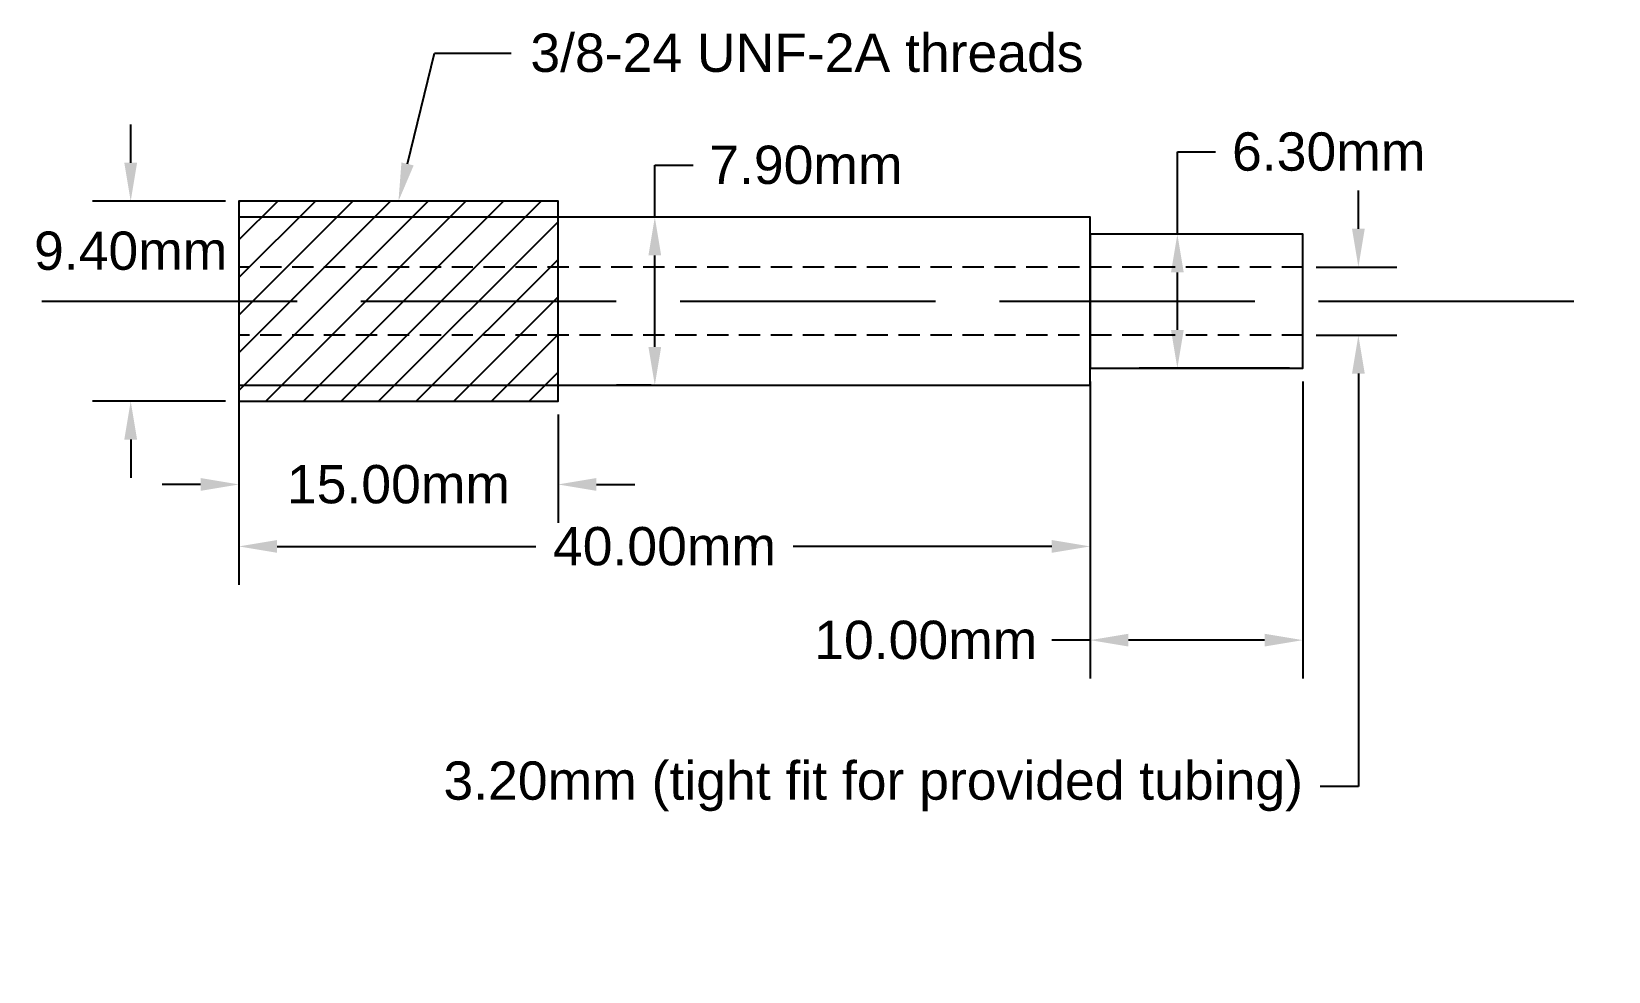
# Model space of a CAD drawing. Header units: inches. Extents: x 0.7 to 74.8, y -4.1 to 40.1.
import ezdxf
from ezdxf import colors
from ezdxf.entities.mleader import LeaderData, LeaderLine
from ezdxf.math import Vec2, Vec3

# ---------------------------------------------------------------- set-up
doc = ezdxf.new("R2010")
doc.units = ezdxf.units.IN
doc.header["$MEASUREMENT"] = 0
doc.linetypes.add('ACAD_ISO02W100', pattern=[15, 12, -3])
doc.linetypes.add('DASHEDX2', pattern=[1.5, 1, -0.5])
for name, color, linetype in [('bore', 7, 'DASHEDX2'), ('centerline', 4, 'ACAD_ISO02W100'), ('dims', 3, 'Continuous'), ('part', 7, 'Continuous')]:
    doc.layers.add(name, color=color, linetype=linetype)
doc.styles.get("Standard").update_dxf_attribs({"font": 'arial.ttf'})
doc.dimstyles.get("Standard").update_dxf_attribs({"dimscale": 10, "dimtxt": 0.18, "dimasz": 0.18, "dimexe": 0.18, "dimexo": 0.0625, "dimgap": 0.09, "dimtad": 0, "dimtih": 1, "dimtoh": 1, "dimzin": 0, "dimdsep": 46, "dimtxsty": 'Standard', "dimcen": 0.09, "dimadec": 0, "dimazin": 0, "dimtfac": 1, "dimtofl": 0, "dimtmove": 0, "dimatfit": 3, "dimfxl": 1, "dimtolj": 1, "dimtzin": 0, "dimarcsym": 0})

# ---------------------------------------------------------------- blocks, each defined once
blk = doc.blocks.new('*D1')
at = {"layer": 'Defpoints', "color": 0, "transparency": 16777216}
for p in [(60.455, 30.55), (54.553, 24.25), (60.455, 24.25)]:
    blk.add_point(p, dxfattribs=at)
at = {"layer": 'dims', "color": 0, "lineweight": -2, "transparency": 16777216}
for p, q in [((54.553, 30.55), (54.553, 34.418)), ((54.553, 34.418), (56.353, 34.418)), ((59.83, 30.55), (52.753, 30.55)), ((54.553, 26.05), (54.553, 28.75)), ((59.83, 24.25), (52.753, 24.25))]:
    blk.add_line(p, q, dxfattribs=at)
at = {"layer": 'dims', "color": 0, "transparency": 16777216}
for points in [[(54.253, 28.75), (54.853, 28.75), (54.553, 30.55)], [(54.253, 26.05), (54.853, 26.05), (54.553, 24.25)]]:
    blk.add_solid(points, dxfattribs=at)
at = {"layer": 'dims', "color": 0, "transparency": 16777216, "insert": (61.666, 34.418), "char_height": 1.8, "attachment_point": 5}
blk.add_mtext('\\A1;6.30mm', dxfattribs=at)
blk = doc.blocks.new('*D2')
at = {"layer": 'Defpoints', "color": 0, "transparency": 16777216}
for p in [(30.455, 31.35), (30, 23.45), (30.455, 23.45)]:
    blk.add_point(p, dxfattribs=at)
at = {"layer": 'dims', "color": 0, "lineweight": -2, "transparency": 16777216}
for p, q in [((30, 31.35), (30, 33.795)), ((30, 33.795), (31.8, 33.795)), ((29.83, 31.35), (28.2, 31.35)), ((30, 25.25), (30, 29.55)), ((29.83, 23.45), (28.2, 23.45))]:
    blk.add_line(p, q, dxfattribs=at)
at = {"layer": 'dims', "color": 0, "transparency": 16777216}
for points in [[(29.7, 29.55), (30.3, 29.55), (30, 31.35)], [(29.7, 25.25), (30.3, 25.25), (30, 23.45)]]:
    blk.add_solid(points, dxfattribs=at)
at = {"layer": 'dims', "color": 0, "transparency": 16777216, "insert": (37.101, 33.795), "char_height": 1.8, "attachment_point": 5}
blk.add_mtext('\\A1;7.90mm', dxfattribs=at)
blk = doc.blocks.new('*D3')
at = {"layer": 'Defpoints', "color": 0, "transparency": 16777216}
for p in [(10.455, 23.45), (50.455, 23.45), (10.455, 15.877)]:
    blk.add_point(p, dxfattribs=at)
at = {"layer": 'dims', "color": 0, "lineweight": -2, "transparency": 16777216}
for p, q in [((10.455, 22.825), (10.455, 14.077)), ((50.455, 22.825), (50.455, 14.077)), ((12.255, 15.877), (24.411, 15.877)), ((48.655, 15.877), (36.499, 15.877))]:
    blk.add_line(p, q, dxfattribs=at)
at = {"layer": 'dims', "color": 0, "transparency": 16777216}
for points in [[(12.255, 16.177), (12.255, 15.577), (10.455, 15.877)], [(48.655, 16.177), (48.655, 15.577), (50.455, 15.877)]]:
    blk.add_solid(points, dxfattribs=at)
at = {"layer": 'dims', "color": 0, "transparency": 16777216, "insert": (30.455, 15.877), "char_height": 1.8, "attachment_point": 5}
blk.add_mtext('\\A1;40.00mm', dxfattribs=at)
blk = doc.blocks.new('*D4')
at = {"layer": 'Defpoints', "color": 0, "transparency": 16777216}
for p in [(10.455, 22.7), (25.455, 22.7), (10.455, 18.789)]:
    blk.add_point(p, dxfattribs=at)
at = {"layer": 'dims', "color": 0, "lineweight": -2, "transparency": 16777216}
for p, q in [((10.455, 22.075), (10.455, 16.989)), ((25.455, 22.075), (25.455, 16.989)), ((8.655, 18.789), (6.855, 18.789)), ((27.255, 18.789), (29.055, 18.789))]:
    blk.add_line(p, q, dxfattribs=at)
at = {"layer": 'dims', "color": 0, "transparency": 16777216}
for points in [[(8.655, 19.089), (8.655, 18.489), (10.455, 18.789)], [(27.255, 19.089), (27.255, 18.489), (25.455, 18.789)]]:
    blk.add_solid(points, dxfattribs=at)
at = {"layer": 'dims', "color": 0, "transparency": 16777216, "insert": (17.955, 18.789), "char_height": 1.8, "attachment_point": 5}
blk.add_mtext('\\A1;15.00mm', dxfattribs=at)
blk = doc.blocks.new('*D5')
at = {"layer": 'Defpoints', "color": 0, "transparency": 16777216}
for p in [(50.455, 24.25), (60.455, 24.25), (50.455, 11.474)]:
    blk.add_point(p, dxfattribs=at)
at = {"layer": 'dims', "color": 0, "lineweight": -2, "transparency": 16777216}
for p, q in [((50.455, 23.625), (50.455, 9.674)), ((60.455, 23.625), (60.455, 9.674)), ((50.455, 11.474), (48.655, 11.474)), ((58.655, 11.474), (52.255, 11.474))]:
    blk.add_line(p, q, dxfattribs=at)
at = {"layer": 'dims', "color": 0, "transparency": 16777216}
for points in [[(52.255, 11.774), (52.255, 11.174), (50.455, 11.474)], [(58.655, 11.774), (58.655, 11.174), (60.455, 11.474)]]:
    blk.add_solid(points, dxfattribs=at)
at = {"layer": 'dims', "color": 0, "transparency": 16777216, "insert": (42.732, 11.474), "char_height": 1.8, "attachment_point": 5}
blk.add_mtext('\\A1;10.00mm', dxfattribs=at)
blk = doc.blocks.new('*D6')
at = {"layer": 'Defpoints', "color": 0, "transparency": 16777216}
for p in [(60.455, 29), (60.455, 25.8), (63.06, 25.8)]:
    blk.add_point(p, dxfattribs=at)
at = {"layer": 'dims', "color": 0, "lineweight": -2, "transparency": 16777216}
for p, q in [((63.06, 30.8), (63.06, 32.6)), ((61.08, 29), (64.86, 29)), ((61.08, 25.8), (64.86, 25.8)), ((63.06, 24), (63.06, 4.604)), ((63.06, 4.604), (61.26, 4.604))]:
    blk.add_line(p, q, dxfattribs=at)
at = {"layer": 'dims', "color": 0, "transparency": 16777216}
for points in [[(62.76, 30.8), (63.36, 30.8), (63.06, 29)], [(62.76, 24), (63.36, 24), (63.06, 25.8)]]:
    blk.add_solid(points, dxfattribs=at)
at = {"layer": 'dims', "color": 0, "transparency": 16777216, "insert": (40.262, 4.604), "char_height": 1.8, "attachment_point": 5}
blk.add_mtext('\\A1;3.20mm (tight fit for provided tubing)', dxfattribs=at)
blk = doc.blocks.new('*D7')
at = {"layer": 'Defpoints', "color": 0, "transparency": 16777216}
for p in [(10.455, 32.1), (5.373, 22.7), (10.455, 22.7)]:
    blk.add_point(p, dxfattribs=at)
at = {"layer": 'dims', "color": 0, "lineweight": -2, "transparency": 16777216}
for p, q in [((5.373, 33.9), (5.373, 35.7)), ((9.83, 32.1), (3.573, 32.1)), ((9.83, 22.7), (3.573, 22.7)), ((5.373, 20.9), (5.373, 19.1))]:
    blk.add_line(p, q, dxfattribs=at)
at = {"layer": 'dims', "color": 0, "transparency": 16777216}
for points in [[(5.073, 33.9), (5.673, 33.9), (5.373, 32.1)], [(5.073, 20.9), (5.673, 20.9), (5.373, 22.7)]]:
    blk.add_solid(points, dxfattribs=at)
at = {"layer": 'dims', "color": 0, "transparency": 16777216, "insert": (5.373, 29.76), "char_height": 1.8, "attachment_point": 5}
blk.add_mtext('\\A1;9.40mm', dxfattribs=at)

msp = doc.modelspace()

# ---------------------------------------------------------------- hatches: boundary and pattern name
at = {"layer": 'part'}
h = msp.add_hatch(dxfattribs=at)
h.set_pattern_fill('ANSI31', color=256, scale=10)
h.set_pattern_definition([(45, (0.4553, 7.9), (-0.883883, 0.883883), [])])
h.paths.add_polyline_path([(10.455, 22.7), (25.455, 22.7), (25.455, 32.1), (10.455, 32.1)])

# ---------------------------------------------------------------- linework, layer by layer
for points in [[(10.455, 22.7), (25.455, 22.7), (25.455, 32.1), (10.455, 32.1)], [(50.455, 24.25), (60.455, 24.25), (60.455, 30.55), (50.455, 30.55)]]:
    msp.add_lwpolyline(points, close=True)
at = {"layer": 'bore'}
for p, q in [((60.455, 29), (10.455, 29)), ((60.455, 25.8), (10.455, 25.8))]:
    msp.add_line(p, q, dxfattribs=at)
at = {"layer": 'centerline'}
msp.add_line((1.191, 27.4), (74.81, 27.4), dxfattribs=at)
at = {"layer": 'part'}
msp.add_lwpolyline([(10.455, 23.45), (50.455, 23.45), (50.455, 31.35), (10.455, 31.35)], close=True, dxfattribs=at)

# ---------------------------------------------------------------- dimensions: what is measured, and where the dimension line sits
at = {"layer": 'dims'}
for base, p1, p2, picture, middle in [((5.373, 22.7), (10.455, 32.1), (10.455, 22.7), '*D7', (5.373, 29.76)), ((54.553, 24.25), (60.455, 30.55), (60.455, 24.25), '*D1', (61.666, 34.418)), ((30, 23.45), (30.455, 31.35), (30.455, 23.45), '*D2', (37.101, 33.795))]:
    dim = msp.add_linear_dim(base=base, p1=p1, p2=p2, angle=90, dimstyle='Standard', override={"dimpost": 'mm'}, dxfattribs=at)
    dim.commit()
    dim.dimension.update_dxf_attribs({"geometry": picture, "text_midpoint": middle, "dimtype": 160})
dim = msp.add_linear_dim(base=(63.06, 25.8), p1=(60.455, 29), p2=(60.455, 25.8), angle=90, text='<> (tight fit for provided tubing)', dimstyle='Standard', override={"dimpost": 'mm'}, dxfattribs=at)
dim.commit()
dim.dimension.update_dxf_attribs({"geometry": '*D6', "text_midpoint": (40.262, 4.604), "dimtype": 160})
dim = msp.add_linear_dim(base=(50.455, 11.474), p1=(60.455, 24.25), p2=(50.455, 24.25), dimstyle='Standard', override={"dimpost": 'mm'}, dxfattribs=at)
dim.commit()
dim.dimension.update_dxf_attribs({"geometry": '*D5', "text_midpoint": (42.732, 11.474), "dimtype": 160})
for base, p1, p2, picture, middle in [((10.455, 15.877), (50.455, 23.45), (10.455, 23.45), '*D3', (30.455, 15.877)), ((10.455, 18.789), (25.455, 22.7), (10.455, 22.7), '*D4', (17.955, 18.789))]:
    dim = msp.add_linear_dim(base=base, p1=p1, p2=p2, dimstyle='Standard', override={"dimpost": 'mm'}, dxfattribs=at)
    dim.commit()
    dim.dimension.update_dxf_attribs({"geometry": picture, "text_midpoint": middle})

# ---------------------------------------------------------------- leaders
ml = msp.add_multileader_mtext('Standard', dxfattribs=at)
ml.set_content('3/8-24 UNF-2A threads', color=256)
ml.set_leader_properties()
ml.build(insert=Vec2(0, 0))
ml.multileader.update_dxf_attribs({"dogleg_length": 0.36, "arrow_head_size": 1.8, "scale": 10})
ctx = ml.context
ctx.base_point, ctx.scale, ctx.char_height, ctx.arrow_head_size, ctx.landing_gap_size, ctx.plane_origin = Vec3(23.253, 39.056), 10, 1.8, 1.8, 0.9, Vec3(17.955, 32.4)
notes = []
notes.append((ctx, [(0, (1, 1, 0), (19.653, 39.056), (1, 0), 3.6, [(0, [(17.955, 32.1)], 0, [])])]))
ctx.mtext.insert, ctx.mtext.flow_direction = Vec3(24.153, 39.972), 5
for ctx, leaders in notes:
    for number, flags, end, landing, length, lines in leaders:
        leader = LeaderData()
        leader.index, (leader.has_last_leader_line, leader.has_dogleg_vector, leader.attachment_direction) = number, flags
        leader.last_leader_point, leader.dogleg_vector, leader.dogleg_length = Vec3(end), Vec3(landing), length
        for number, points, colour, breaks in lines:
            line = LeaderLine()
            line.index, line.vertices, line.color, line.breaks = number, Vec3.list(points), colors.encode_raw_color(colour), breaks
            leader.lines.append(line)
        ctx.leaders.append(leader)

doc.saveas('drawing.dxf')
